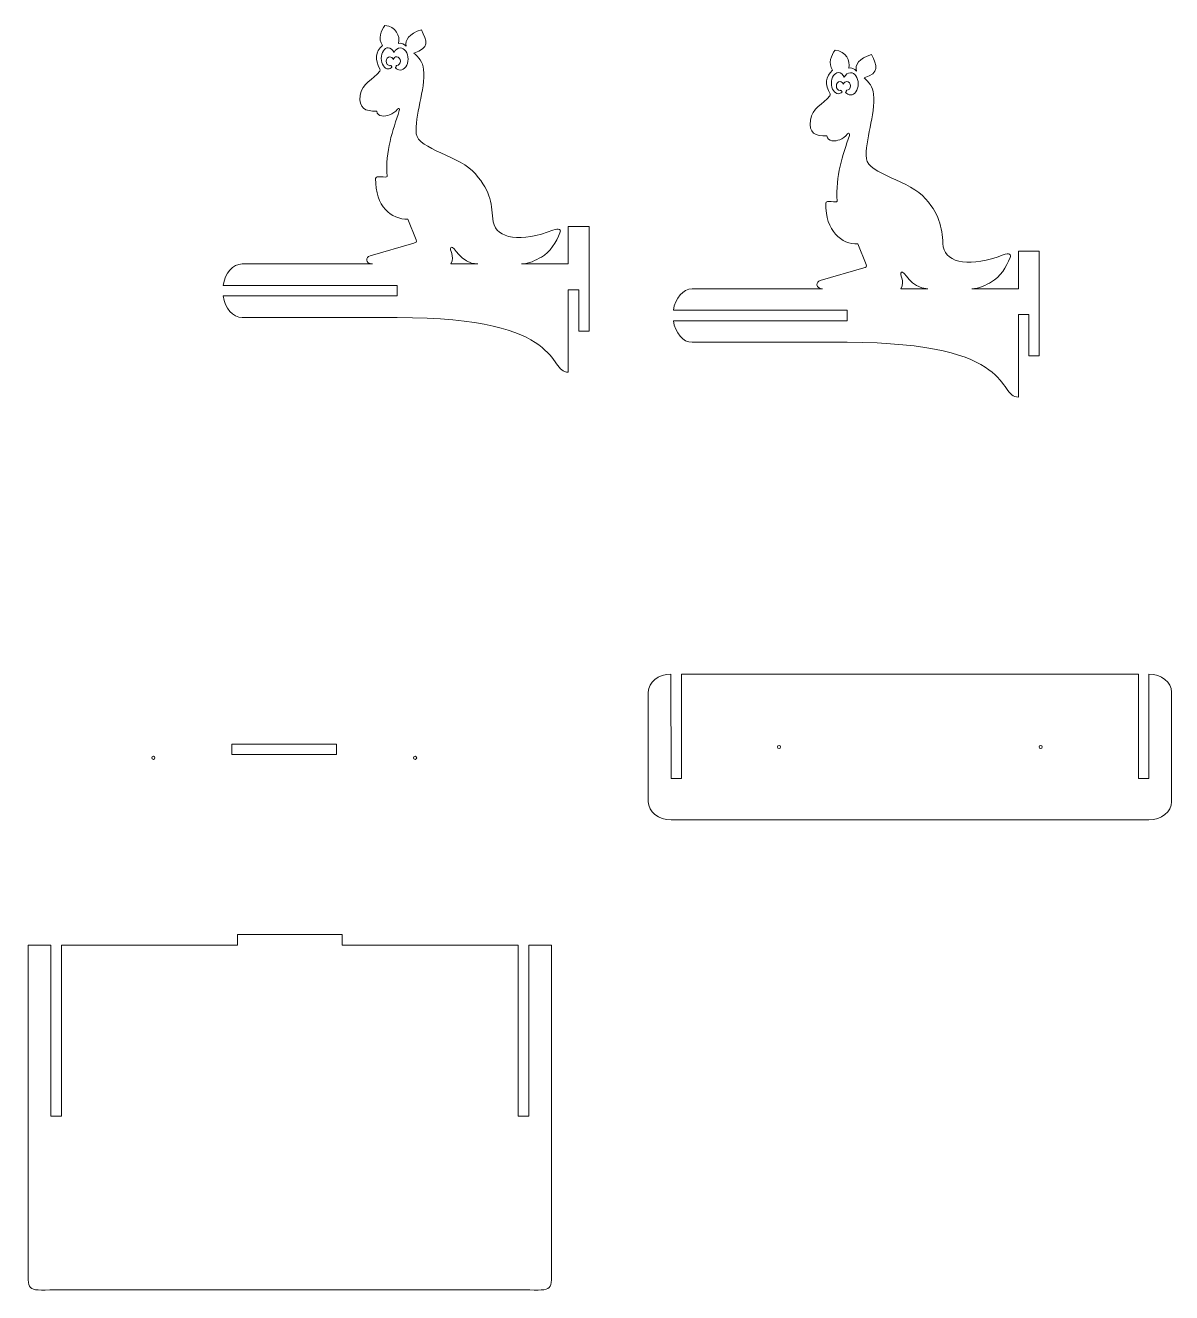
# Model space of a CAD drawing. Header units: millimetres. Extents: x -330 to 767, y -543 to 668.
# Drawn here: x -328 to 767, y -543 to 668 of the extents above; entities that cross this region are included whole.
import ezdxf

# ---------------------------------------------------------------- set-up
doc = ezdxf.new("R2010")
doc.units = ezdxf.units.MM
doc.header["$MEASUREMENT"] = 0
doc.layers.add('layer 1', color=7, linetype='Continuous')

msp = doc.modelspace()

# ---------------------------------------------------------------- linework, layer by layer
at = {"layer": 'layer 1', "color": 40, "lineweight": 9}
for points, knots in [([(-138.6167, 419.4455), (-136.9269, 431.1457), (-129.432, 440.0316), (-120.5111, 440.0316), (-120.5111, 440.0316), (-120.5111, 440.0316), (3.9416, 440.0316), (3.9416, 440.0316), (3.9416, 440.0316), (-3.2024, 440.1775), (-2.5027, 446.8992), (1.6371, 447.8109), (1.6371, 447.8109), (1.6371, 447.8109), (43.4856, 460.0029), (43.4856, 460.0029), (43.4856, 460.0029), (45.3938, 460.6985), (46.4908, 460.5624), (45.5452, 463.2132), (45.5452, 463.2132), (45.5452, 463.2132), (37.6911, 482.8252), (37.6911, 482.8252), (37.6911, 482.8252), (22.0529, 482.5714), (6.5856, 494.6785), (6.9988, 521.8079), (6.9988, 521.8079), (6.8263, 525.1645), (17.4586, 521.9018), (17.8834, 523.6787), (17.8834, 523.6787), (16.0868, 548.0358), (23.3019, 567.533), (29.5952, 586.5805), (29.5952, 586.5805), (30.057, 587.9779), (29.3192, 589.718), (27.8497, 587.9982), (27.8497, 587.9982), (25.7845, 585.361), (22.9316, 583.6032), (20.287, 582.4356), (20.287, 582.4356), (16.3664, 580.7397), (8.6346, 580.4373), (7.9668, 586.1475), (7.9668, 586.1475), (-2.964, 585.5416), (-9.3427, 588.9941), (-7.7448, 601.0086), (-7.7448, 601.0086), (-6.1468, 613.0231), (4.3953, 615.964), (10.8824, 624.2893), (10.8824, 624.2893), (11.4185, 625.0051), (11.288, 625.9104), (11.106, 626.2334), (11.106, 626.2334), (6.016, 635.2644), (6.5879, 642.7352), (13.4402, 648.7288), (13.4402, 648.7288), (9.0341, 655.5887), (12.1874, 663.0893), (15.8524, 668.0278), (15.8524, 668.0278), (26.3439, 666.9161), (30.6047, 657.8404), (28.9484, 650.7966), (28.9484, 650.7966), (31.7022, 651.5002), (34.4137, 650.1542), (36.1853, 648.0396), (36.1853, 648.0396), (34.7439, 654.0102), (38.7102, 659.9814), (50.6596, 663.8923), (50.6596, 663.8923), (56.0587, 652.8758), (58.7108, 646.4086), (43.5084, 641.4866), (43.5084, 641.4866), (48.0409, 637.864), (52.1439, 632.9539), (52.7275, 625.9835), (52.7275, 625.9835), (54.7326, 606.109), (44.0125, 581.5964), (45.8349, 564.2957), (45.8349, 564.2957), (47.208, 549.9123), (88.333, 543.0959), (102.3533, 526.0424), (102.3533, 526.0424), (117.7934, 508.2948), (117.711, 496.5256), (119.2437, 480.2), (119.2437, 480.2), (122.4401, 463.9583), (146.1428, 460.469), (176.3949, 472.4284), (176.3949, 472.4284), (182.3762, 474.793), (184.4189, 472.3067), (183.0781, 469.7818), (183.0781, 469.7818), (179.7684, 461.0257), (173.3765, 451.0723), (165.4096, 446.6581), (165.4096, 446.6581), (159.8283, 443.5658), (153.5181, 440.0975), (146.4388, 440.0316), (146.4388, 440.0316), (146.4388, 440.0316), (190.9985, 440.0316), (190.9985, 440.0316), (190.9985, 440.0316), (190.9985, 440.0316), (190.9985, 475.8157), (190.9985, 475.8157), (190.9985, 475.8157), (190.9985, 475.8157), (210.8953, 475.8157), (210.8953, 475.8157), (210.8953, 475.8157), (210.8953, 475.8157), (210.8953, 375.9589), (210.8953, 375.9589), (210.8953, 375.9589), (210.8953, 375.9589), (200.9916, 375.9589), (200.9916, 375.9589), (200.9916, 375.9589), (200.9916, 375.9589), (200.9916, 415.2952), (200.9916, 415.2952), (200.9916, 415.2952), (200.9916, 415.2952), (190.9915, 415.2952), (190.9915, 415.2952), (190.9915, 415.2952), (190.9915, 415.2952), (190.9915, 336.5894), (190.9915, 336.5894), (190.9915, 336.5894), (170.4033, 336.5211), (190.9915, 388.8596), (27.5345, 388.8596), (27.5345, 388.8596), (27.5345, 388.8596), (-120.5111, 388.8596), (-120.5111, 388.8596), (-120.5111, 388.8596), (-129.4318, 388.8596), (-136.9267, 397.7455), (-138.6166, 409.4455), (-138.6166, 409.4455), (-138.6166, 409.4455), (27.5345, 409.4455), (27.5345, 409.4455), (27.5345, 409.4455), (27.5345, 409.4455), (27.5345, 419.4455), (27.5345, 419.4455), (27.5345, 419.4455), (27.5345, 419.4455), (-138.6167, 419.4455), (-138.6167, 419.4455)], [0, 0, 0, 0, 0.022727273, 0.022727273, 0.022727273, 0.022727273, 0.045454545, 0.045454545, 0.045454545, 0.045454545, 0.068181818, 0.068181818, 0.068181818, 0.068181818, 0.090909091, 0.090909091, 0.090909091, 0.090909091, 0.113636364, 0.113636364, 0.113636364, 0.113636364, 0.136363636, 0.136363636, 0.136363636, 0.136363636, 0.159090909, 0.159090909, 0.159090909, 0.159090909, 0.181818182, 0.181818182, 0.181818182, 0.181818182, 0.204545455, 0.204545455, 0.204545455, 0.204545455, 0.227272727, 0.227272727, 0.227272727, 0.227272727, 0.25, 0.25, 0.25, 0.25, 0.272727273, 0.272727273, 0.272727273, 0.272727273, 0.295454545, 0.295454545, 0.295454545, 0.295454545, 0.318181818, 0.318181818, 0.318181818, 0.318181818, 0.340909091, 0.340909091, 0.340909091, 0.340909091, 0.363636364, 0.363636364, 0.363636364, 0.363636364, 0.386363636, 0.386363636, 0.386363636, 0.386363636, 0.409090909, 0.409090909, 0.409090909, 0.409090909, 0.431818182, 0.431818182, 0.431818182, 0.431818182, 0.454545455, 0.454545455, 0.454545455, 0.454545455, 0.477272727, 0.477272727, 0.477272727, 0.477272727, 0.5, 0.5, 0.5, 0.5, 0.522727273, 0.522727273, 0.522727273, 0.522727273, 0.545454545, 0.545454545, 0.545454545, 0.545454545, 0.568181818, 0.568181818, 0.568181818, 0.568181818, 0.590909091, 0.590909091, 0.590909091, 0.590909091, 0.613636364, 0.613636364, 0.613636364, 0.613636364, 0.636363636, 0.636363636, 0.636363636, 0.636363636, 0.659090909, 0.659090909, 0.659090909, 0.659090909, 0.681818182, 0.681818182, 0.681818182, 0.681818182, 0.704545455, 0.704545455, 0.704545455, 0.704545455, 0.727272727, 0.727272727, 0.727272727, 0.727272727, 0.75, 0.75, 0.75, 0.75, 0.772727273, 0.772727273, 0.772727273, 0.772727273, 0.795454545, 0.795454545, 0.795454545, 0.795454545, 0.818181818, 0.818181818, 0.818181818, 0.818181818, 0.840909091, 0.840909091, 0.840909091, 0.840909091, 0.863636364, 0.863636364, 0.863636364, 0.863636364, 0.886363636, 0.886363636, 0.886363636, 0.886363636, 0.909090909, 0.909090909, 0.909090909, 0.909090909, 0.931818182, 0.931818182, 0.931818182, 0.931818182, 0.954545455, 0.954545455, 0.954545455, 0.954545455, 1, 1, 1, 1]), ([(25.9439, 627.4965), (27.2109, 626.0676), (28.8066, 625.2126), (30.5415, 625.2126), (30.5415, 625.2126), (34.6479, 625.2126), (37.9741, 629.9698), (37.9741, 635.8433), (37.9741, 635.8433), (37.9741, 641.7111), (34.6479, 646.4742), (30.5415, 646.4742), (30.5415, 646.4742), (28.0644, 646.4742), (25.8741, 644.7396), (24.5231, 642.0722), (24.5231, 642.0722), (23.3397, 644.7979), (21.3166, 646.5942), (19.0154, 646.5942), (19.0154, 646.5942), (15.3684, 646.5942), (12.4101, 642.0667), (12.4101, 636.4822), (12.4101, 636.4822), (12.4101, 630.8996), (15.3684, 626.3705), (19.0154, 626.3705), (19.0154, 626.3705), (20.3179, 626.3705), (21.5336, 626.9477), (22.5534, 627.9443), (22.5534, 627.9443), (22.4612, 628.1363), (22.3762, 628.3253), (22.2973, 628.4958), (22.2973, 628.4958), (22.2973, 628.4958), (22.295, 628.5058), (22.295, 628.5058), (22.295, 628.5058), (22.295, 628.5058), (22.1995, 628.719), (22.1995, 628.719), (22.1995, 628.719), (22.1995, 628.719), (22.1995, 628.7203), (22.1995, 628.7203), (22.1995, 628.7203), (22.1995, 628.7203), (22.195, 628.7351), (22.195, 628.7351), (22.195, 628.7351), (22.195, 628.7351), (22.1911, 628.738), (22.1911, 628.738), (22.1911, 628.738), (22.1911, 628.738), (22.1742, 628.7795), (22.1742, 628.7795), (22.1742, 628.7795), (22.1742, 628.7795), (22.1474, 628.8318), (22.1474, 628.8318), (22.1474, 628.8318), (22.1474, 628.8318), (22.1417, 628.8471), (22.1417, 628.8471), (22.1417, 628.8471), (22.1417, 628.8471), (22.1417, 628.8492), (22.1417, 628.8492), (22.1417, 628.8492), (22.1417, 628.8492), (22.1323, 628.8686), (22.1323, 628.8686), (22.1323, 628.8686), (22.1323, 628.8686), (22.1231, 628.8865), (22.1231, 628.8865), (22.1231, 628.8865), (22.1231, 628.8865), (22.1163, 628.8996), (22.1163, 628.8996), (22.1163, 628.8996), (22.1163, 628.8996), (22.1121, 628.9123), (22.1121, 628.9123), (22.1121, 628.9123), (22.1121, 628.9123), (22.1056, 628.9261), (22.1056, 628.9261), (22.1056, 628.9261), (22.1056, 628.9261), (22.098, 628.9381), (22.098, 628.9381), (22.098, 628.9381), (22.098, 628.9381), (22.0913, 628.9491), (22.0913, 628.9491), (22.0913, 628.9491), (22.0913, 628.9491), (22.0853, 628.9591), (22.0853, 628.9591), (22.0853, 628.9591), (22.036, 629.0602), (21.9284, 629.3579), (21.7886, 629.7453), (21.7886, 629.7453), (21.4229, 629.5901), (21.0291, 629.5025), (20.6163, 629.5025), (20.6163, 629.5025), (18.6759, 629.5025), (17.1034, 631.3918), (17.1034, 633.7192), (17.1034, 633.7192), (17.1034, 636.047), (18.6759, 637.9342), (20.6163, 637.9342), (20.6163, 637.9342), (22.0435, 637.9342), (23.2735, 636.913), (23.8243, 635.4433), (23.8243, 635.4433), (24.3506, 636.9782), (25.6078, 638.0539), (27.0743, 638.0539), (27.0743, 638.0539), (29.0131, 638.0539), (30.5864, 636.1688), (30.5864, 633.8376), (30.5864, 633.8376), (30.5864, 631.5148), (29.0131, 629.6252), (27.0743, 629.6252), (27.0743, 629.6252), (26.952, 629.6252), (26.8312, 629.6333), (26.7115, 629.6481), (26.7115, 629.6481), (26.6928, 629.4958), (26.6805, 629.3969), (26.6805, 629.3845), (26.6805, 629.3845), (26.6805, 629.3845), (26.6788, 629.3364), (26.6788, 629.3364), (26.6788, 629.3364), (26.6788, 629.3364), (26.6788, 629.3334), (26.6788, 629.3334), (26.6788, 629.3334), (26.6788, 629.3334), (26.6771, 629.2861), (26.6771, 629.2861), (26.6771, 629.2861), (26.6771, 629.2861), (26.6771, 629.2793), (26.6771, 629.2793), (26.6771, 629.2793), (26.6771, 629.2793), (26.6738, 629.2319), (26.6738, 629.2319), (26.6738, 629.2319), (26.6738, 629.2319), (26.6738, 629.223), (26.6738, 629.223), (26.6738, 629.223), (26.6738, 629.223), (26.6671, 629.185), (26.6671, 629.185), (26.6671, 629.185), (26.6671, 629.185), (26.6661, 629.1688), (26.6661, 629.1688), (26.6661, 629.1688), (26.6594, 629.1284), (26.6529, 629.0915), (26.6445, 629.0489), (26.6445, 629.0489), (26.6445, 629.0489), (26.6445, 629.0446), (26.6445, 629.0446), (26.6445, 629.0446), (26.6445, 629.0446), (26.6348, 628.9935), (26.6348, 628.9935), (26.6348, 628.9935), (26.6348, 628.9935), (26.6331, 628.9904), (26.6331, 628.9904), (26.6331, 628.9904), (26.6331, 628.9904), (26.6248, 628.9591), (26.6248, 628.9591), (26.6248, 628.9591), (26.6248, 628.9591), (26.605, 628.8767), (26.605, 628.8767), (26.605, 628.8767), (26.605, 628.8767), (26.6014, 628.8686), (26.6014, 628.8686), (26.6014, 628.8686), (26.6014, 628.8686), (26.5952, 628.8454), (26.5952, 628.8454), (26.5952, 628.8454), (26.5952, 628.8454), (26.5833, 628.8044), (26.5833, 628.8044), (26.5833, 628.8044), (26.5833, 628.8044), (26.5815, 628.7862), (26.5815, 628.7862), (26.5815, 628.7862), (26.5815, 628.7862), (26.5656, 628.7435), (26.5656, 628.7435), (26.5656, 628.7435), (26.5656, 628.7435), (26.5656, 628.7397), (26.5656, 628.7397), (26.5656, 628.7397), (26.5656, 628.7397), (26.5604, 628.7274), (26.5604, 628.7274), (26.5604, 628.7274), (26.5604, 628.7274), (26.5507, 628.7004), (26.5507, 628.7004), (26.5507, 628.7004), (26.5507, 628.7004), (26.5418, 628.6759), (26.5418, 628.6759), (26.5418, 628.6759), (26.5418, 628.6759), (26.5385, 628.6708), (26.5385, 628.6708), (26.5385, 628.6708), (26.5385, 628.6708), (26.5312, 628.6382), (26.5312, 628.6382), (26.5312, 628.6382), (26.5312, 628.6382), (26.5198, 628.6124), (26.5198, 628.6124), (26.5198, 628.6124), (26.5198, 628.6124), (26.5182, 628.6069), (26.5182, 628.6069), (26.5182, 628.6069), (26.5182, 628.6069), (26.5161, 628.598), (26.5161, 628.598), (26.5161, 628.598), (26.5161, 628.598), (26.4954, 628.5473), (26.4954, 628.5473), (26.4954, 628.5473), (26.4954, 628.5473), (26.4954, 628.5448), (26.4954, 628.5448), (26.4954, 628.5448), (26.4954, 628.5448), (26.4855, 628.5141), (26.4855, 628.5141), (26.4855, 628.5141), (26.4855, 628.5141), (26.4645, 628.4628), (26.4645, 628.4628), (26.4645, 628.4628), (26.4645, 628.4628), (26.4345, 628.3909), (26.4345, 628.3909), (26.4345, 628.3909), (26.4345, 628.3909), (26.4213, 628.3625), (26.4213, 628.3625), (26.4213, 628.3625), (26.4213, 628.3625), (26.4129, 628.3469), (26.4129, 628.3469), (26.4129, 628.3469), (26.4129, 628.3469), (26.4078, 628.3312), (26.4078, 628.3312), (26.4078, 628.3312), (26.4078, 628.3312), (26.3964, 628.2995), (26.3964, 628.2995), (26.3964, 628.2995), (26.3964, 628.2995), (26.3829, 628.2806), (26.3829, 628.2806), (26.3829, 628.2806), (26.3829, 628.2806), (26.3773, 628.2674), (26.3773, 628.2674), (26.3773, 628.2674), (26.3773, 628.2674), (26.3646, 628.2369), (26.3646, 628.2369), (26.3646, 628.2369), (26.3646, 628.2369), (26.3528, 628.2116), (26.3528, 628.2116), (26.3528, 628.2116), (26.3528, 628.2116), (26.3504, 628.2061), (26.3504, 628.2061), (26.3504, 628.2061), (26.3504, 628.2061), (26.3359, 628.1757), (26.3359, 628.1757), (26.3359, 628.1757), (26.3359, 628.1757), (26.3198, 628.1447), (26.3198, 628.1447), (26.3198, 628.1447), (26.3198, 628.1447), (26.3043, 628.1118), (26.3043, 628.1118), (26.3043, 628.1118), (26.2767, 628.0585), (26.2513, 628.009), (26.2222, 627.9553), (26.2222, 627.9553), (26.2222, 627.9553), (26.2158, 627.9455), (26.2158, 627.9455), (26.2158, 627.9455), (26.1456, 627.8132), (26.0687, 627.6809), (25.984, 627.5548), (25.984, 627.5548), (25.984, 627.5548), (25.9833, 627.5464), (25.9833, 627.5464), (25.9833, 627.5464), (25.9833, 627.5464), (25.9638, 627.527), (25.9638, 627.527), (25.9638, 627.527), (25.9638, 627.527), (25.9439, 627.4965), (25.9439, 627.4965)], [0, 0, 0, 0, 0.011363636, 0.011363636, 0.011363636, 0.011363636, 0.022727273, 0.022727273, 0.022727273, 0.022727273, 0.034090909, 0.034090909, 0.034090909, 0.034090909, 0.045454545, 0.045454545, 0.045454545, 0.045454545, 0.056818182, 0.056818182, 0.056818182, 0.056818182, 0.068181818, 0.068181818, 0.068181818, 0.068181818, 0.079545455, 0.079545455, 0.079545455, 0.079545455, 0.090909091, 0.090909091, 0.090909091, 0.090909091, 0.102272727, 0.102272727, 0.102272727, 0.102272727, 0.113636364, 0.113636364, 0.113636364, 0.113636364, 0.125, 0.125, 0.125, 0.125, 0.136363636, 0.136363636, 0.136363636, 0.136363636, 0.147727273, 0.147727273, 0.147727273, 0.147727273, 0.159090909, 0.159090909, 0.159090909, 0.159090909, 0.170454545, 0.170454545, 0.170454545, 0.170454545, 0.181818182, 0.181818182, 0.181818182, 0.181818182, 0.193181818, 0.193181818, 0.193181818, 0.193181818, 0.204545455, 0.204545455, 0.204545455, 0.204545455, 0.215909091, 0.215909091, 0.215909091, 0.215909091, 0.227272727, 0.227272727, 0.227272727, 0.227272727, 0.238636364, 0.238636364, 0.238636364, 0.238636364, 0.25, 0.25, 0.25, 0.25, 0.261363636, 0.261363636, 0.261363636, 0.261363636, 0.272727273, 0.272727273, 0.272727273, 0.272727273, 0.284090909, 0.284090909, 0.284090909, 0.284090909, 0.295454545, 0.295454545, 0.295454545, 0.295454545, 0.306818182, 0.306818182, 0.306818182, 0.306818182, 0.318181818, 0.318181818, 0.318181818, 0.318181818, 0.329545455, 0.329545455, 0.329545455, 0.329545455, 0.340909091, 0.340909091, 0.340909091, 0.340909091, 0.352272727, 0.352272727, 0.352272727, 0.352272727, 0.363636364, 0.363636364, 0.363636364, 0.363636364, 0.375, 0.375, 0.375, 0.375, 0.386363636, 0.386363636, 0.386363636, 0.386363636, 0.397727273, 0.397727273, 0.397727273, 0.397727273, 0.409090909, 0.409090909, 0.409090909, 0.409090909, 0.420454545, 0.420454545, 0.420454545, 0.420454545, 0.431818182, 0.431818182, 0.431818182, 0.431818182, 0.443181818, 0.443181818, 0.443181818, 0.443181818, 0.454545455, 0.454545455, 0.454545455, 0.454545455, 0.465909091, 0.465909091, 0.465909091, 0.465909091, 0.477272727, 0.477272727, 0.477272727, 0.477272727, 0.488636364, 0.488636364, 0.488636364, 0.488636364, 0.5, 0.5, 0.5, 0.5, 0.511363636, 0.511363636, 0.511363636, 0.511363636, 0.522727273, 0.522727273, 0.522727273, 0.522727273, 0.534090909, 0.534090909, 0.534090909, 0.534090909, 0.545454545, 0.545454545, 0.545454545, 0.545454545, 0.556818182, 0.556818182, 0.556818182, 0.556818182, 0.568181818, 0.568181818, 0.568181818, 0.568181818, 0.579545455, 0.579545455, 0.579545455, 0.579545455, 0.590909091, 0.590909091, 0.590909091, 0.590909091, 0.602272727, 0.602272727, 0.602272727, 0.602272727, 0.613636364, 0.613636364, 0.613636364, 0.613636364, 0.625, 0.625, 0.625, 0.625, 0.636363636, 0.636363636, 0.636363636, 0.636363636, 0.647727273, 0.647727273, 0.647727273, 0.647727273, 0.659090909, 0.659090909, 0.659090909, 0.659090909, 0.670454545, 0.670454545, 0.670454545, 0.670454545, 0.681818182, 0.681818182, 0.681818182, 0.681818182, 0.693181818, 0.693181818, 0.693181818, 0.693181818, 0.704545455, 0.704545455, 0.704545455, 0.704545455, 0.715909091, 0.715909091, 0.715909091, 0.715909091, 0.727272727, 0.727272727, 0.727272727, 0.727272727, 0.738636364, 0.738636364, 0.738636364, 0.738636364, 0.75, 0.75, 0.75, 0.75, 0.761363636, 0.761363636, 0.761363636, 0.761363636, 0.772727273, 0.772727273, 0.772727273, 0.772727273, 0.784090909, 0.784090909, 0.784090909, 0.784090909, 0.795454545, 0.795454545, 0.795454545, 0.795454545, 0.806818182, 0.806818182, 0.806818182, 0.806818182, 0.818181818, 0.818181818, 0.818181818, 0.818181818, 0.829545455, 0.829545455, 0.829545455, 0.829545455, 0.840909091, 0.840909091, 0.840909091, 0.840909091, 0.852272727, 0.852272727, 0.852272727, 0.852272727, 0.863636364, 0.863636364, 0.863636364, 0.863636364, 0.875, 0.875, 0.875, 0.875, 0.886363636, 0.886363636, 0.886363636, 0.886363636, 0.897727273, 0.897727273, 0.897727273, 0.897727273, 0.909090909, 0.909090909, 0.909090909, 0.909090909, 0.920454545, 0.920454545, 0.920454545, 0.920454545, 0.931818182, 0.931818182, 0.931818182, 0.931818182, 0.943181818, 0.943181818, 0.943181818, 0.943181818, 0.954545455, 0.954545455, 0.954545455, 0.954545455, 0.965909091, 0.965909091, 0.965909091, 0.965909091, 0.977272727, 0.977272727, 0.977272727, 0.977272727, 1, 1, 1, 1]), ([(291.4031, 395.7715), (293.0929, 407.4717), (300.5878, 416.3576), (309.5089, 416.3576), (309.5089, 416.3576), (309.5089, 416.3576), (433.9616, 416.3576), (433.9616, 416.3576), (433.9616, 416.3576), (426.8176, 416.5035), (427.5172, 423.2252), (431.657, 424.1369), (431.657, 424.1369), (431.657, 424.1369), (473.5054, 436.3289), (473.5054, 436.3289), (473.5054, 436.3289), (475.4138, 437.0245), (476.5106, 436.8884), (475.5652, 439.5392), (475.5652, 439.5392), (475.5652, 439.5392), (467.7111, 459.1512), (467.7111, 459.1512), (467.7111, 459.1512), (452.0727, 458.8974), (436.6056, 471.0045), (437.0188, 498.1339), (437.0188, 498.1339), (436.8463, 501.4905), (447.4784, 498.2278), (447.9034, 500.0047), (447.9034, 500.0047), (446.1066, 524.3618), (453.3219, 543.859), (459.6152, 562.9065), (459.6152, 562.9065), (460.0768, 564.3039), (459.339, 566.044), (457.8697, 564.3242), (457.8697, 564.3242), (455.8045, 561.687), (452.9514, 559.9292), (450.3068, 558.7616), (450.3068, 558.7616), (446.3862, 557.0657), (438.6545, 556.7633), (437.9866, 562.4735), (437.9866, 562.4735), (427.056, 561.8676), (420.6771, 565.3201), (422.2752, 577.3346), (422.2752, 577.3346), (423.8732, 589.3491), (434.4153, 592.29), (440.9022, 600.6153), (440.9022, 600.6153), (441.4385, 601.3311), (441.3078, 602.2364), (441.1258, 602.5594), (441.1258, 602.5594), (436.036, 611.5904), (436.6077, 619.0612), (443.4602, 625.0548), (443.4602, 625.0548), (439.0539, 631.9147), (442.2072, 639.4153), (445.8724, 644.3538), (445.8724, 644.3538), (456.3639, 643.2421), (460.6245, 634.1664), (458.9682, 627.1226), (458.9682, 627.1226), (461.7222, 627.8262), (464.4335, 626.4802), (466.2053, 624.3656), (466.2053, 624.3656), (464.7639, 630.3362), (468.7302, 636.3074), (480.6796, 640.2183), (480.6796, 640.2183), (486.0785, 629.2018), (488.7308, 622.7346), (473.5283, 617.8126), (473.5283, 617.8126), (478.0609, 614.19), (482.1637, 609.2799), (482.7473, 602.3095), (482.7473, 602.3095), (484.7526, 582.435), (474.0323, 557.9224), (475.8549, 540.6217), (475.8549, 540.6217), (477.2278, 526.2383), (518.3528, 519.4219), (532.3733, 502.3684), (532.3733, 502.3684), (547.8132, 484.6208), (547.7308, 472.8516), (549.2637, 456.526), (549.2637, 456.526), (552.46, 440.2843), (576.1626, 436.795), (606.4147, 448.7544), (606.4147, 448.7544), (612.3962, 451.119), (614.4389, 448.6327), (613.0981, 446.1078), (613.0981, 446.1078), (609.7884, 437.3517), (603.3965, 427.3983), (595.4296, 422.9841), (595.4296, 422.9841), (589.8482, 419.8918), (583.5381, 416.4235), (576.4588, 416.3576), (576.4588, 416.3576), (576.4588, 416.3576), (621.0183, 416.3576), (621.0183, 416.3576), (621.0183, 416.3576), (621.0183, 416.3576), (621.0183, 452.1417), (621.0183, 452.1417), (621.0183, 452.1417), (621.0183, 452.1417), (640.9151, 452.1417), (640.9151, 452.1417), (640.9151, 452.1417), (640.9151, 452.1417), (640.9151, 352.2849), (640.9151, 352.2849), (640.9151, 352.2849), (640.9151, 352.2849), (631.0114, 352.2849), (631.0114, 352.2849), (631.0114, 352.2849), (631.0114, 352.2849), (631.0114, 391.6212), (631.0114, 391.6212), (631.0114, 391.6212), (631.0114, 391.6212), (621.0115, 391.6212), (621.0115, 391.6212), (621.0115, 391.6212), (621.0115, 391.6212), (621.0115, 312.9154), (621.0115, 312.9154), (621.0115, 312.9154), (600.4231, 312.8471), (621.0115, 365.1856), (457.5543, 365.1856), (457.5543, 365.1856), (457.5543, 365.1856), (309.5089, 365.1856), (309.5089, 365.1856), (309.5089, 365.1856), (300.5882, 365.1856), (293.0933, 374.0715), (291.4032, 385.7715), (291.4032, 385.7715), (291.4032, 385.7715), (457.5543, 385.7715), (457.5543, 385.7715), (457.5543, 385.7715), (457.5543, 385.7715), (457.5543, 395.7715), (457.5543, 395.7715), (457.5543, 395.7715), (457.5543, 395.7715), (291.4031, 395.7715), (291.4031, 395.7715)], [0, 0, 0, 0, 0.022727273, 0.022727273, 0.022727273, 0.022727273, 0.045454545, 0.045454545, 0.045454545, 0.045454545, 0.068181818, 0.068181818, 0.068181818, 0.068181818, 0.090909091, 0.090909091, 0.090909091, 0.090909091, 0.113636364, 0.113636364, 0.113636364, 0.113636364, 0.136363636, 0.136363636, 0.136363636, 0.136363636, 0.159090909, 0.159090909, 0.159090909, 0.159090909, 0.181818182, 0.181818182, 0.181818182, 0.181818182, 0.204545455, 0.204545455, 0.204545455, 0.204545455, 0.227272727, 0.227272727, 0.227272727, 0.227272727, 0.25, 0.25, 0.25, 0.25, 0.272727273, 0.272727273, 0.272727273, 0.272727273, 0.295454545, 0.295454545, 0.295454545, 0.295454545, 0.318181818, 0.318181818, 0.318181818, 0.318181818, 0.340909091, 0.340909091, 0.340909091, 0.340909091, 0.363636364, 0.363636364, 0.363636364, 0.363636364, 0.386363636, 0.386363636, 0.386363636, 0.386363636, 0.409090909, 0.409090909, 0.409090909, 0.409090909, 0.431818182, 0.431818182, 0.431818182, 0.431818182, 0.454545455, 0.454545455, 0.454545455, 0.454545455, 0.477272727, 0.477272727, 0.477272727, 0.477272727, 0.5, 0.5, 0.5, 0.5, 0.522727273, 0.522727273, 0.522727273, 0.522727273, 0.545454545, 0.545454545, 0.545454545, 0.545454545, 0.568181818, 0.568181818, 0.568181818, 0.568181818, 0.590909091, 0.590909091, 0.590909091, 0.590909091, 0.613636364, 0.613636364, 0.613636364, 0.613636364, 0.636363636, 0.636363636, 0.636363636, 0.636363636, 0.659090909, 0.659090909, 0.659090909, 0.659090909, 0.681818182, 0.681818182, 0.681818182, 0.681818182, 0.704545455, 0.704545455, 0.704545455, 0.704545455, 0.727272727, 0.727272727, 0.727272727, 0.727272727, 0.75, 0.75, 0.75, 0.75, 0.772727273, 0.772727273, 0.772727273, 0.772727273, 0.795454545, 0.795454545, 0.795454545, 0.795454545, 0.818181818, 0.818181818, 0.818181818, 0.818181818, 0.840909091, 0.840909091, 0.840909091, 0.840909091, 0.863636364, 0.863636364, 0.863636364, 0.863636364, 0.886363636, 0.886363636, 0.886363636, 0.886363636, 0.909090909, 0.909090909, 0.909090909, 0.909090909, 0.931818182, 0.931818182, 0.931818182, 0.931818182, 0.954545455, 0.954545455, 0.954545455, 0.954545455, 1, 1, 1, 1]), ([(455.9637, 603.8225), (457.2307, 602.3936), (458.8266, 601.5386), (460.5615, 601.5386), (460.5615, 601.5386), (464.6679, 601.5386), (467.9941, 606.2958), (467.9941, 612.1693), (467.9941, 612.1693), (467.9941, 618.0371), (464.6679, 622.8002), (460.5615, 622.8002), (460.5615, 622.8002), (458.0844, 622.8002), (455.8941, 621.0656), (454.543, 618.3982), (454.543, 618.3982), (453.3595, 621.1239), (451.3366, 622.9202), (449.0354, 622.9202), (449.0354, 622.9202), (445.3882, 622.9202), (442.4301, 618.3927), (442.4301, 612.8082), (442.4301, 612.8082), (442.4301, 607.2256), (445.3882, 602.6965), (449.0354, 602.6965), (449.0354, 602.6965), (450.3377, 602.6965), (451.5536, 603.2737), (452.5733, 604.2703), (452.5733, 604.2703), (452.4812, 604.4623), (452.3961, 604.6513), (452.3171, 604.8218), (452.3171, 604.8218), (452.3171, 604.8218), (452.315, 604.8318), (452.315, 604.8318), (452.315, 604.8318), (452.315, 604.8318), (452.2195, 605.045), (452.2195, 605.045), (452.2195, 605.045), (452.2195, 605.045), (452.2195, 605.0463), (452.2195, 605.0463), (452.2195, 605.0463), (452.2195, 605.0463), (452.2148, 605.0611), (452.2148, 605.0611), (452.2148, 605.0611), (452.2148, 605.0611), (452.2111, 605.064), (452.2111, 605.064), (452.2111, 605.064), (452.2111, 605.064), (452.1942, 605.1055), (452.1942, 605.1055), (452.1942, 605.1055), (452.1942, 605.1055), (452.1674, 605.1578), (452.1674, 605.1578), (452.1674, 605.1578), (452.1674, 605.1578), (452.1615, 605.1731), (452.1615, 605.1731), (452.1615, 605.1731), (452.1615, 605.1731), (452.1615, 605.1752), (452.1615, 605.1752), (452.1615, 605.1752), (452.1615, 605.1752), (452.1523, 605.1946), (452.1523, 605.1946), (452.1523, 605.1946), (452.1523, 605.1946), (452.1429, 605.2125), (452.1429, 605.2125), (452.1429, 605.2125), (452.1429, 605.2125), (452.1361, 605.2256), (452.1361, 605.2256), (452.1361, 605.2256), (452.1361, 605.2256), (452.1319, 605.2383), (452.1319, 605.2383), (452.1319, 605.2383), (452.1319, 605.2383), (452.1256, 605.2521), (452.1256, 605.2521), (452.1256, 605.2521), (452.1256, 605.2521), (452.118, 605.2641), (452.118, 605.2641), (452.118, 605.2641), (452.118, 605.2641), (452.1113, 605.2751), (452.1113, 605.2751), (452.1113, 605.2751), (452.1113, 605.2751), (452.1053, 605.2851), (452.1053, 605.2851), (452.1053, 605.2851), (452.0558, 605.3862), (451.9484, 605.6839), (451.8084, 606.0713), (451.8084, 606.0713), (451.4428, 605.9161), (451.0489, 605.8285), (450.6363, 605.8285), (450.6363, 605.8285), (448.6957, 605.8285), (447.1232, 607.7178), (447.1232, 610.0452), (447.1232, 610.0452), (447.1232, 612.373), (448.6957, 614.2602), (450.6363, 614.2602), (450.6363, 614.2602), (452.0635, 614.2602), (453.2935, 613.239), (453.8441, 611.7693), (453.8441, 611.7693), (454.3706, 613.3042), (455.6278, 614.3799), (457.0941, 614.3799), (457.0941, 614.3799), (459.0329, 614.3799), (460.6064, 612.4948), (460.6064, 610.1636), (460.6064, 610.1636), (460.6064, 607.8408), (459.0329, 605.9512), (457.0941, 605.9512), (457.0941, 605.9512), (456.9718, 605.9512), (456.851, 605.9593), (456.7313, 605.9741), (456.7313, 605.9741), (456.7128, 605.8218), (456.7003, 605.7229), (456.7003, 605.7105), (456.7003, 605.7105), (456.7003, 605.7105), (456.6986, 605.6624), (456.6986, 605.6624), (456.6986, 605.6624), (456.6986, 605.6624), (456.6986, 605.6594), (456.6986, 605.6594), (456.6986, 605.6594), (456.6986, 605.6594), (456.6971, 605.6121), (456.6971, 605.6121), (456.6971, 605.6121), (456.6971, 605.6121), (456.6971, 605.6053), (456.6971, 605.6053), (456.6971, 605.6053), (456.6971, 605.6053), (456.6936, 605.5579), (456.6936, 605.5579), (456.6936, 605.5579), (456.6936, 605.5579), (456.6936, 605.549), (456.6936, 605.549), (456.6936, 605.549), (456.6936, 605.549), (456.6869, 605.511), (456.6869, 605.511), (456.6869, 605.511), (456.6869, 605.511), (456.6861, 605.4948), (456.6861, 605.4948), (456.6861, 605.4948), (456.6792, 605.4544), (456.6729, 605.4175), (456.6645, 605.3749), (456.6645, 605.3749), (456.6645, 605.3749), (456.6645, 605.3706), (456.6645, 605.3706), (456.6645, 605.3706), (456.6645, 605.3706), (456.6548, 605.3195), (456.6548, 605.3195), (456.6548, 605.3195), (456.6548, 605.3195), (456.6531, 605.3164), (456.6531, 605.3164), (456.6531, 605.3164), (456.6531, 605.3164), (456.6446, 605.2851), (456.6446, 605.2851), (456.6446, 605.2851), (456.6446, 605.2851), (456.6248, 605.2027), (456.6248, 605.2027), (456.6248, 605.2027), (456.6248, 605.2027), (456.6212, 605.1946), (456.6212, 605.1946), (456.6212, 605.1946), (456.6212, 605.1946), (456.615, 605.1714), (456.615, 605.1714), (456.615, 605.1714), (456.615, 605.1714), (456.6031, 605.1304), (456.6031, 605.1304), (456.6031, 605.1304), (456.6031, 605.1304), (456.6015, 605.1122), (456.6015, 605.1122), (456.6015, 605.1122), (456.6015, 605.1122), (456.5854, 605.0695), (456.5854, 605.0695), (456.5854, 605.0695), (456.5854, 605.0695), (456.5854, 605.0657), (456.5854, 605.0657), (456.5854, 605.0657), (456.5854, 605.0657), (456.5804, 605.0534), (456.5804, 605.0534), (456.5804, 605.0534), (456.5804, 605.0534), (456.5707, 605.0264), (456.5707, 605.0264), (456.5707, 605.0264), (456.5707, 605.0264), (456.5617, 605.0019), (456.5617, 605.0019), (456.5617, 605.0019), (456.5617, 605.0019), (456.5585, 604.9968), (456.5585, 604.9968), (456.5585, 604.9968), (456.5585, 604.9968), (456.551, 604.9642), (456.551, 604.9642), (456.551, 604.9642), (456.551, 604.9642), (456.5398, 604.9384), (456.5398, 604.9384), (456.5398, 604.9384), (456.5398, 604.9384), (456.5382, 604.9329), (456.5382, 604.9329), (456.5382, 604.9329), (456.5382, 604.9329), (456.5359, 604.924), (456.5359, 604.924), (456.5359, 604.924), (456.5359, 604.924), (456.5152, 604.8733), (456.5152, 604.8733), (456.5152, 604.8733), (456.5152, 604.8733), (456.5152, 604.8708), (456.5152, 604.8708), (456.5152, 604.8708), (456.5152, 604.8708), (456.5055, 604.8401), (456.5055, 604.8401), (456.5055, 604.8401), (456.5055, 604.8401), (456.4843, 604.7888), (456.4843, 604.7888), (456.4843, 604.7888), (456.4843, 604.7888), (456.4543, 604.7169), (456.4543, 604.7169), (456.4543, 604.7169), (456.4543, 604.7169), (456.4413, 604.6885), (456.4413, 604.6885), (456.4413, 604.6885), (456.4413, 604.6885), (456.4329, 604.6729), (456.4329, 604.6729), (456.4329, 604.6729), (456.4329, 604.6729), (456.4276, 604.6572), (456.4276, 604.6572), (456.4276, 604.6572), (456.4276, 604.6572), (456.4164, 604.6255), (456.4164, 604.6255), (456.4164, 604.6255), (456.4164, 604.6255), (456.4027, 604.6066), (456.4027, 604.6066), (456.4027, 604.6066), (456.4027, 604.6066), (456.3972, 604.5934), (456.3972, 604.5934), (456.3972, 604.5934), (456.3972, 604.5934), (456.3845, 604.5629), (456.3845, 604.5629), (456.3845, 604.5629), (456.3845, 604.5629), (456.3726, 604.5376), (456.3726, 604.5376), (456.3726, 604.5376), (456.3726, 604.5376), (456.3702, 604.5321), (456.3702, 604.5321), (456.3702, 604.5321), (456.3702, 604.5321), (456.3559, 604.5017), (456.3559, 604.5017), (456.3559, 604.5017), (456.3559, 604.5017), (456.3398, 604.4707), (456.3398, 604.4707), (456.3398, 604.4707), (456.3398, 604.4707), (456.3241, 604.4378), (456.3241, 604.4378), (456.3241, 604.4378), (456.2967, 604.3845), (456.2711, 604.335), (456.242, 604.2813), (456.242, 604.2813), (456.242, 604.2813), (456.2358, 604.2715), (456.2358, 604.2715), (456.2358, 604.2715), (456.1656, 604.1392), (456.0887, 604.0069), (456.004, 603.8808), (456.004, 603.8808), (456.004, 603.8808), (456.0031, 603.8724), (456.0031, 603.8724), (456.0031, 603.8724), (456.0031, 603.8724), (455.9836, 603.853), (455.9836, 603.853), (455.9836, 603.853), (455.9836, 603.853), (455.9637, 603.8225), (455.9637, 603.8225)], [0, 0, 0, 0, 0.011363636, 0.011363636, 0.011363636, 0.011363636, 0.022727273, 0.022727273, 0.022727273, 0.022727273, 0.034090909, 0.034090909, 0.034090909, 0.034090909, 0.045454545, 0.045454545, 0.045454545, 0.045454545, 0.056818182, 0.056818182, 0.056818182, 0.056818182, 0.068181818, 0.068181818, 0.068181818, 0.068181818, 0.079545455, 0.079545455, 0.079545455, 0.079545455, 0.090909091, 0.090909091, 0.090909091, 0.090909091, 0.102272727, 0.102272727, 0.102272727, 0.102272727, 0.113636364, 0.113636364, 0.113636364, 0.113636364, 0.125, 0.125, 0.125, 0.125, 0.136363636, 0.136363636, 0.136363636, 0.136363636, 0.147727273, 0.147727273, 0.147727273, 0.147727273, 0.159090909, 0.159090909, 0.159090909, 0.159090909, 0.170454545, 0.170454545, 0.170454545, 0.170454545, 0.181818182, 0.181818182, 0.181818182, 0.181818182, 0.193181818, 0.193181818, 0.193181818, 0.193181818, 0.204545455, 0.204545455, 0.204545455, 0.204545455, 0.215909091, 0.215909091, 0.215909091, 0.215909091, 0.227272727, 0.227272727, 0.227272727, 0.227272727, 0.238636364, 0.238636364, 0.238636364, 0.238636364, 0.25, 0.25, 0.25, 0.25, 0.261363636, 0.261363636, 0.261363636, 0.261363636, 0.272727273, 0.272727273, 0.272727273, 0.272727273, 0.284090909, 0.284090909, 0.284090909, 0.284090909, 0.295454545, 0.295454545, 0.295454545, 0.295454545, 0.306818182, 0.306818182, 0.306818182, 0.306818182, 0.318181818, 0.318181818, 0.318181818, 0.318181818, 0.329545455, 0.329545455, 0.329545455, 0.329545455, 0.340909091, 0.340909091, 0.340909091, 0.340909091, 0.352272727, 0.352272727, 0.352272727, 0.352272727, 0.363636364, 0.363636364, 0.363636364, 0.363636364, 0.375, 0.375, 0.375, 0.375, 0.386363636, 0.386363636, 0.386363636, 0.386363636, 0.397727273, 0.397727273, 0.397727273, 0.397727273, 0.409090909, 0.409090909, 0.409090909, 0.409090909, 0.420454545, 0.420454545, 0.420454545, 0.420454545, 0.431818182, 0.431818182, 0.431818182, 0.431818182, 0.443181818, 0.443181818, 0.443181818, 0.443181818, 0.454545455, 0.454545455, 0.454545455, 0.454545455, 0.465909091, 0.465909091, 0.465909091, 0.465909091, 0.477272727, 0.477272727, 0.477272727, 0.477272727, 0.488636364, 0.488636364, 0.488636364, 0.488636364, 0.5, 0.5, 0.5, 0.5, 0.511363636, 0.511363636, 0.511363636, 0.511363636, 0.522727273, 0.522727273, 0.522727273, 0.522727273, 0.534090909, 0.534090909, 0.534090909, 0.534090909, 0.545454545, 0.545454545, 0.545454545, 0.545454545, 0.556818182, 0.556818182, 0.556818182, 0.556818182, 0.568181818, 0.568181818, 0.568181818, 0.568181818, 0.579545455, 0.579545455, 0.579545455, 0.579545455, 0.590909091, 0.590909091, 0.590909091, 0.590909091, 0.602272727, 0.602272727, 0.602272727, 0.602272727, 0.613636364, 0.613636364, 0.613636364, 0.613636364, 0.625, 0.625, 0.625, 0.625, 0.636363636, 0.636363636, 0.636363636, 0.636363636, 0.647727273, 0.647727273, 0.647727273, 0.647727273, 0.659090909, 0.659090909, 0.659090909, 0.659090909, 0.670454545, 0.670454545, 0.670454545, 0.670454545, 0.681818182, 0.681818182, 0.681818182, 0.681818182, 0.693181818, 0.693181818, 0.693181818, 0.693181818, 0.704545455, 0.704545455, 0.704545455, 0.704545455, 0.715909091, 0.715909091, 0.715909091, 0.715909091, 0.727272727, 0.727272727, 0.727272727, 0.727272727, 0.738636364, 0.738636364, 0.738636364, 0.738636364, 0.75, 0.75, 0.75, 0.75, 0.761363636, 0.761363636, 0.761363636, 0.761363636, 0.772727273, 0.772727273, 0.772727273, 0.772727273, 0.784090909, 0.784090909, 0.784090909, 0.784090909, 0.795454545, 0.795454545, 0.795454545, 0.795454545, 0.806818182, 0.806818182, 0.806818182, 0.806818182, 0.818181818, 0.818181818, 0.818181818, 0.818181818, 0.829545455, 0.829545455, 0.829545455, 0.829545455, 0.840909091, 0.840909091, 0.840909091, 0.840909091, 0.852272727, 0.852272727, 0.852272727, 0.852272727, 0.863636364, 0.863636364, 0.863636364, 0.863636364, 0.875, 0.875, 0.875, 0.875, 0.886363636, 0.886363636, 0.886363636, 0.886363636, 0.897727273, 0.897727273, 0.897727273, 0.897727273, 0.909090909, 0.909090909, 0.909090909, 0.909090909, 0.920454545, 0.920454545, 0.920454545, 0.920454545, 0.931818182, 0.931818182, 0.931818182, 0.931818182, 0.943181818, 0.943181818, 0.943181818, 0.943181818, 0.954545455, 0.954545455, 0.954545455, 0.954545455, 0.965909091, 0.965909091, 0.965909091, 0.965909091, 0.977272727, 0.977272727, 0.977272727, 0.977272727, 1, 1, 1, 1]), ([(104.4609, 440.0316), (87.4241, 440.4754), (82.0685, 458.1727), (79.2292, 455.9668), (79.2292, 455.9668), (76.3881, 453.7594), (83.3945, 447.9494), (78.7215, 440.0316), (78.7215, 440.0316), (78.7215, 440.0316), (104.4609, 440.0316), (104.4609, 440.0316)], [0, 0, 0, 0, 0.25, 0.25, 0.25, 0.25, 0.5, 0.5, 0.5, 0.5, 1, 1, 1, 1]), ([(534.4807, 416.3576), (517.4439, 416.8014), (512.0885, 434.4987), (509.2492, 432.2928), (509.2492, 432.2928), (506.408, 430.0854), (513.4143, 424.2754), (508.7413, 416.3576), (508.7413, 416.3576), (508.7413, 416.3576), (534.4807, 416.3576), (534.4807, 416.3576)], [0, 0, 0, 0, 0.25, 0.25, 0.25, 0.25, 0.5, 0.5, 0.5, 0.5, 1, 1, 1, 1])]:
    msp.add_open_spline(points, degree=3, knots=knots, dxfattribs=at)
at = {"layer": 'layer 1', "color": 250, "lineweight": 9}
for points, knots in [([(289.1347, 48.2), (289.1347, 48.2), (289.231, -51.6578), (289.231, -51.6578), (289.231, -51.6578), (289.231, -51.6578), (299.2311, -51.6578), (299.2311, -51.6578), (299.2311, -51.6578), (299.2311, -51.6578), (299.1348, 48.2), (299.1348, 48.2), (299.1348, 48.2), (299.1348, 48.2), (735.6259, 48.199), (735.6259, 48.199), (735.6259, 48.199), (735.6259, 48.199), (735.6259, -51.6578), (735.6259, -51.6578), (735.6259, -51.6578), (735.6259, -51.6578), (745.6258, -51.6578), (745.6258, -51.6578), (745.6258, -51.6578), (745.6258, -51.6578), (745.6258, 48.199), (745.6258, 48.199), (745.6258, 48.199), (757.6172, 48.199), (767.4285, 40.404), (767.4285, 30.8767), (767.4285, 30.8767), (767.4285, 30.8767), (767.4285, -73.7088), (767.4285, -73.7088), (767.4285, -73.7088), (767.4285, -83.236), (757.6172, -91.031), (745.6258, -91.031), (745.6258, -91.031), (745.6258, -91.031), (289.231, -91.031), (289.231, -91.031), (289.231, -91.031), (277.2396, -91.031), (267.4285, -83.236), (267.4285, -73.7088), (267.4285, -73.7088), (267.4285, -73.7088), (267.4285, 30.8767), (267.4285, 30.8767), (267.4285, 30.8767), (267.4285, 40.404), (277.1433, 48.2), (289.1347, 48.2)], [0, 0, 0, 0, 0.066666667, 0.066666667, 0.066666667, 0.066666667, 0.133333333, 0.133333333, 0.133333333, 0.133333333, 0.2, 0.2, 0.2, 0.2, 0.266666667, 0.266666667, 0.266666667, 0.266666667, 0.333333333, 0.333333333, 0.333333333, 0.333333333, 0.4, 0.4, 0.4, 0.4, 0.466666667, 0.466666667, 0.466666667, 0.466666667, 0.533333333, 0.533333333, 0.533333333, 0.533333333, 0.6, 0.6, 0.6, 0.6, 0.666666667, 0.666666667, 0.666666667, 0.666666667, 0.733333333, 0.733333333, 0.733333333, 0.733333333, 0.8, 0.8, 0.8, 0.8, 0.866666667, 0.866666667, 0.866666667, 0.866666667, 1, 1, 1, 1]), ([(-130.2637, -18.6104), (-130.2637, -18.6104), (-30.2637, -18.6104), (-30.2637, -18.6104), (-30.2637, -18.6104), (-30.2637, -18.6104), (-30.2637, -28.6104), (-30.2637, -28.6104), (-30.2637, -28.6104), (-30.2637, -28.6104), (-130.2637, -28.6104), (-130.2637, -28.6104), (-130.2637, -28.6104), (-130.2637, -28.6104), (-130.2637, -18.6104), (-130.2637, -18.6104)], [0, 0, 0, 0, 0.2, 0.2, 0.2, 0.2, 0.4, 0.4, 0.4, 0.4, 0.6, 0.6, 0.6, 0.6, 1, 1, 1, 1]), ([(392.3322, -22.915), (391.5039, -22.915), (390.8321, -22.2433), (390.8321, -21.415), (390.8321, -21.415), (390.8321, -20.5867), (391.5039, -19.915), (392.3322, -19.915), (392.3322, -19.915), (393.1603, -19.915), (393.8322, -20.5867), (393.8322, -21.415), (393.8322, -21.415), (393.8322, -22.2433), (393.1603, -22.915), (392.3322, -22.915)], [0, 0, 0, 0, 0.2, 0.2, 0.2, 0.2, 0.4, 0.4, 0.4, 0.4, 0.6, 0.6, 0.6, 0.6, 1, 1, 1, 1]), ([(642.3321, -22.915), (641.5039, -22.915), (640.8321, -22.2433), (640.8321, -21.415), (640.8321, -21.415), (640.8321, -20.5867), (641.5039, -19.915), (642.3321, -19.915), (642.3321, -19.915), (643.1604, -19.915), (643.8322, -20.5867), (643.8322, -21.415), (643.8322, -21.415), (643.8322, -22.2433), (643.1604, -22.915), (642.3321, -22.915)], [0, 0, 0, 0, 0.2, 0.2, 0.2, 0.2, 0.4, 0.4, 0.4, 0.4, 0.6, 0.6, 0.6, 0.6, 1, 1, 1, 1]), ([(-205.3121, -33.3542), (-206.1404, -33.3542), (-206.812, -32.6825), (-206.812, -31.8542), (-206.812, -31.8542), (-206.812, -31.0259), (-206.1404, -30.3542), (-205.3121, -30.3542), (-205.3121, -30.3542), (-204.4839, -30.3542), (-203.8121, -31.0259), (-203.8121, -31.8542), (-203.8121, -31.8542), (-203.8121, -32.6825), (-204.4839, -33.3542), (-205.3121, -33.3542)], [0, 0, 0, 0, 0.2, 0.2, 0.2, 0.2, 0.4, 0.4, 0.4, 0.4, 0.6, 0.6, 0.6, 0.6, 1, 1, 1, 1]), ([(44.688, -33.3542), (43.8596, -33.3542), (43.188, -32.6825), (43.188, -31.8542), (43.188, -31.8542), (43.188, -31.0259), (43.8596, -30.3542), (44.688, -30.3542), (44.688, -30.3542), (45.5161, -30.3542), (46.1879, -31.0259), (46.1879, -31.8542), (46.1879, -31.8542), (46.1879, -32.6825), (45.5161, -33.3542), (44.688, -33.3542)], [0, 0, 0, 0, 0.2, 0.2, 0.2, 0.2, 0.4, 0.4, 0.4, 0.4, 0.6, 0.6, 0.6, 0.6, 1, 1, 1, 1]), ([(-325.0043, -514.6432), (-325.0043, -514.6432), (-325.0043, -212.199), (-325.0043, -212.199), (-325.0043, -212.199), (-325.0043, -212.199), (-325.0707, -210.6653), (-325.0707, -210.6653), (-325.0707, -210.6653), (-325.0707, -210.6653), (-325.0043, -210.6653), (-325.0043, -210.6653), (-325.0043, -210.6653), (-325.0043, -210.6653), (-303.2767, -210.6653), (-303.2767, -210.6653), (-303.2767, -210.6653), (-303.2767, -210.6653), (-303.2767, -374.0682), (-303.2767, -374.0682), (-303.2767, -374.0682), (-303.2767, -374.0682), (-293.2766, -374.0682), (-293.2766, -374.0682), (-293.2766, -374.0682), (-293.2766, -374.0682), (-293.2766, -210.6653), (-293.2766, -210.6653), (-293.2766, -210.6653), (-293.2766, -210.6653), (-125.0973, -210.6653), (-125.0973, -210.6653), (-125.0973, -210.6653), (-125.0973, -210.6653), (-125.0973, -200.6692), (-125.0973, -200.6692), (-125.0973, -200.6692), (-125.0973, -200.6692), (-125.031, -200.6692), (-125.031, -200.6692), (-125.031, -200.6692), (-125.031, -200.6692), (-25.1106, -200.6692), (-25.1106, -200.6692), (-25.1106, -200.6692), (-25.1106, -200.6692), (-25.0441, -200.6692), (-25.0441, -200.6692), (-25.0441, -200.6692), (-25.0441, -200.6692), (-25.0441, -210.6653), (-25.0441, -210.6653), (-25.0441, -210.6653), (-25.0441, -210.6653), (143.2013, -210.6653), (143.2013, -210.6653), (143.2013, -210.6653), (143.2013, -210.6653), (143.2013, -374.0826), (143.2013, -374.0826), (143.2013, -374.0826), (143.2013, -374.0826), (153.2012, -374.0826), (153.2012, -374.0826), (153.2012, -374.0826), (153.2012, -374.0826), (153.2012, -210.6653), (153.2012, -210.6653), (153.2012, -210.6653), (153.2012, -210.6653), (174.8629, -210.6653), (174.8629, -210.6653), (174.8629, -210.6653), (174.8629, -210.6653), (174.9292, -210.6653), (174.9292, -210.6653), (174.9292, -210.6653), (174.9292, -210.6653), (174.8629, -212.199), (174.8629, -212.199), (174.8629, -212.199), (174.8629, -212.199), (174.8629, -514.6432), (174.8629, -514.6432), (174.8629, -514.6432), (174.8629, -542.7856), (177.5165, -540.2182), (149.2812, -540.2182), (149.2812, -540.2182), (74.5494, -540.2182), (-0.1841, -540.2131), (-74.9177, -540.208), (-74.9177, -540.208), (-74.9177, -540.208), (-75.2239, -540.208), (-75.2239, -540.208), (-75.2239, -540.208), (-149.9576, -540.213), (-224.6909, -540.2182), (-299.4227, -540.2182), (-299.4227, -540.2182), (-327.6579, -540.2182), (-325.0043, -542.7856), (-325.0043, -514.6432)], [0, 0, 0, 0, 0.037037037, 0.037037037, 0.037037037, 0.037037037, 0.074074074, 0.074074074, 0.074074074, 0.074074074, 0.111111111, 0.111111111, 0.111111111, 0.111111111, 0.148148148, 0.148148148, 0.148148148, 0.148148148, 0.185185185, 0.185185185, 0.185185185, 0.185185185, 0.222222222, 0.222222222, 0.222222222, 0.222222222, 0.259259259, 0.259259259, 0.259259259, 0.259259259, 0.296296296, 0.296296296, 0.296296296, 0.296296296, 0.333333333, 0.333333333, 0.333333333, 0.333333333, 0.37037037, 0.37037037, 0.37037037, 0.37037037, 0.407407407, 0.407407407, 0.407407407, 0.407407407, 0.444444444, 0.444444444, 0.444444444, 0.444444444, 0.481481481, 0.481481481, 0.481481481, 0.481481481, 0.518518519, 0.518518519, 0.518518519, 0.518518519, 0.555555556, 0.555555556, 0.555555556, 0.555555556, 0.592592593, 0.592592593, 0.592592593, 0.592592593, 0.62962963, 0.62962963, 0.62962963, 0.62962963, 0.666666667, 0.666666667, 0.666666667, 0.666666667, 0.703703704, 0.703703704, 0.703703704, 0.703703704, 0.740740741, 0.740740741, 0.740740741, 0.740740741, 0.777777778, 0.777777778, 0.777777778, 0.777777778, 0.814814815, 0.814814815, 0.814814815, 0.814814815, 0.851851852, 0.851851852, 0.851851852, 0.851851852, 0.888888889, 0.888888889, 0.888888889, 0.888888889, 0.925925926, 0.925925926, 0.925925926, 0.925925926, 1, 1, 1, 1])]:
    msp.add_open_spline(points, degree=3, knots=knots, dxfattribs=at)

doc.saveas('drawing.dxf')
